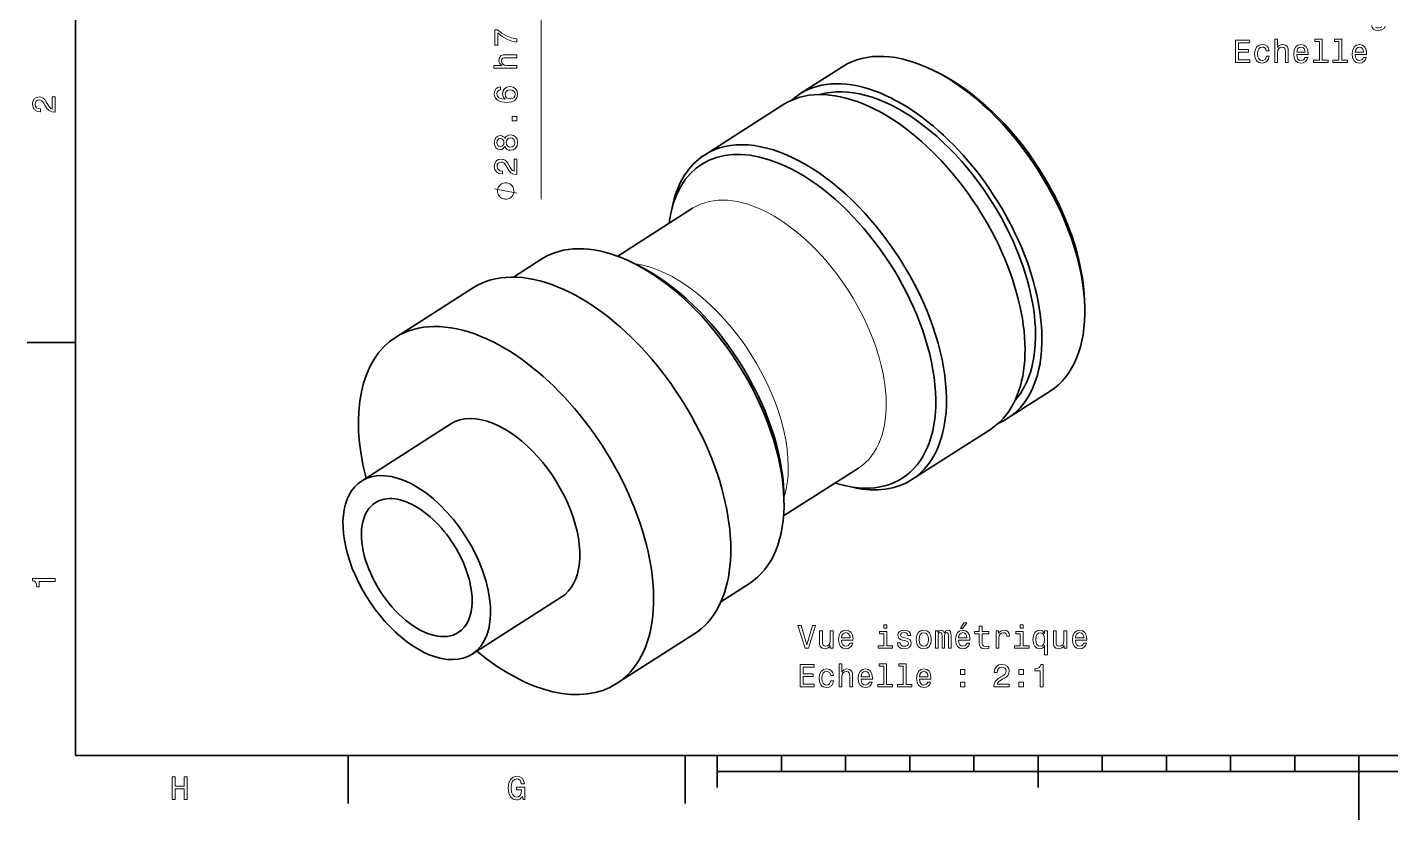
# Model space of a CAD drawing. Extents: x 0 to 420, y 0 to 297.
# Drawn here: x 2.5 to 214.9, y 0 to 123.4 of the extents above; entities that cross this region are included whole.
import ezdxf

# ---------------------------------------------------------------- set-up
doc = ezdxf.new("R2010")
doc.units = 0

msp = doc.modelspace()

# ---------------------------------------------------------------- linework, layer by layer
at = {"color": 7, "lineweight": 35}
for p, q in [((10, 287), (10, 10)), ((10, 10), (410, 10)), ((110, 7.5), (310, 7.5))]:
    msp.add_line(p, q, dxfattribs=at)
at = {"color": 7, "lineweight": 13}
msp.add_line((82.547508, 96.637154), (82.547508, 244.55806), dxfattribs=at)
at = {"color": 7, "lineweight": 35, "ltscale": 0.19805}
msp.add_line((122.887634, 113.029617), (129.5625, 117.29628), dxfattribs=at)
at = {"color": 7, "lineweight": 35, "ltscale": 0.021267}
msp.add_line((144.477798, 116.314102), (143.715698, 116.692093), dxfattribs=at)
at = {"color": 7, "lineweight": 35, "ltscale": 0.363107}
msp.add_line((108.007767, 103.518188), (120.245499, 111.340729), dxfattribs=at)
at = {"color": 7, "lineweight": 35, "ltscale": 0.03054}
msp.add_line((102.822617, 94.636383), (103.089844, 95.828415), dxfattribs=at)
at = {"color": 7, "lineweight": 35, "ltscale": 0.346195}
msp.add_line((94.496231, 87.760376), (106.164009, 95.218582), dxfattribs=at)
at = {"color": 7, "lineweight": 35, "ltscale": 0.13157}
msp.add_line((78.264275, 84.505737), (82.698547, 87.340187), dxfattribs=at)
at = {"color": 7, "lineweight": 35, "ltscale": 0.027203}
msp.add_line((97.826538, 86.252502), (96.851738, 86.735992), dxfattribs=at)
at = {"color": 7, "lineweight": 35, "ltscale": 0.356903}
for p, q in [((59.85936, 75.114738), (71.888031, 82.803635)), ((94.328163, 21.189775), (106.356834, 28.87867))]:
    msp.add_line(p, q, dxfattribs=at)
at = {"color": 7, "lineweight": 35, "ltscale": 0.021268}
msp.add_line((167.248413, 80.690033), (167.2715, 79.839607), dxfattribs=at)
at = {"color": 7, "lineweight": 35, "ltscale": 0.1875}
for p, q in [((10, 74.300003), (2.5, 74.300003)), ((52.5, 10), (52.5, 2.5)), ((105, 10), (105, 2.5))]:
    msp.add_line(p, q, dxfattribs=at)
at = {"color": 7, "lineweight": 35, "ltscale": 0.198051}
msp.add_line((155.202133, 62.474964), (161.877014, 66.741631), dxfattribs=at)
at = {"color": 7, "lineweight": 35, "ltscale": 0.412605}
for p, q in [((54.570587, 52.744602), (68.476563, 61.633499)), ((71.804985, 25.78212), (85.71096, 34.671017))]:
    msp.add_line(p, q, dxfattribs=at)
at = {"color": 7, "lineweight": 35, "ltscale": 0.363106}
msp.add_line((140.322266, 52.963539), (152.559998, 60.786072), dxfattribs=at)
at = {"color": 7, "lineweight": 35, "ltscale": 0.346183}
msp.add_line((120.348251, 47.316921), (132.01561, 54.77486), dxfattribs=at)
at = {"color": 7, "lineweight": 35, "ltscale": 0.030541}
msp.add_line((130.085556, 51.986774), (131.279663, 51.728821), dxfattribs=at)
at = {"color": 7, "lineweight": 35, "ltscale": 0.027204}
msp.add_line((120.378006, 50.971279), (120.407547, 49.883503), dxfattribs=at)
at = {"color": 7, "lineweight": 35, "ltscale": 0.131605}
msp.add_line((110.577591, 33.950321), (115.013046, 36.78553), dxfattribs=at)
at = {"color": 7, "lineweight": 35, "ltscale": 0.125}
for p, q in [((110, 10), (110, 5)), ((160, 10), (160, 5))]:
    msp.add_line(p, q, dxfattribs=at)
at = {"color": 7, "lineweight": 35, "ltscale": 0.0625}
for p, q in [((120, 10), (120, 7.5)), ((130, 10), (130, 7.5)), ((140, 10), (140, 7.5)), ((150, 10), (150, 7.5)), ((170, 10), (170, 7.5)), ((180, 10), (180, 7.5)), ((190, 10), (190, 7.5)), ((200, 10), (200, 7.5))]:
    msp.add_line(p, q, dxfattribs=at)
at = {"color": 7, "lineweight": 35, "ltscale": 0.25}
msp.add_line((210, 10), (210, 0), dxfattribs=at)
at = {"color": 7, "lineweight": 13}
for points in [[(211.99614, 123.706779), (212.061707, 123.38401), (212.263428, 123.141937), (212.586197, 122.985596), (213.024963, 122.930122), (213.549454, 123.005768), (213.89743, 123.217583), (214.094116, 123.585739)], [(213.579712, 123.484871), (213.367889, 123.358795), (213.050171, 123.313408), (212.772797, 123.343666), (212.576111, 123.419312)], [(78.797501, 97.570503), (75.297493, 98.270493)]]:
    msp.add_lwpolyline(points, dxfattribs=at)
for points in [[(78.797501, 121.100945), (78.797501, 121.610313), (77.965363, 121.776741), (77.188713, 122.069244), (76.467529, 122.482788), (75.791733, 123.022415), (75.373154, 123.022415), (75.373154, 120.621841), (75.832085, 120.621841), (75.832085, 122.538261), (76.512917, 121.983513), (77.224014, 121.564919), (77.980492, 121.272415)], [(190.779282, 117.927238), (192.998291, 117.927238), (192.998291, 118.350868), (191.243256, 118.350868), (191.243256, 119.536026), (192.806656, 119.536026), (192.806656, 119.954613), (191.243256, 119.954613), (191.243256, 121.003609), (192.957947, 121.003609), (192.957947, 121.427238), (190.779282, 121.427238)], [(196.866455, 117.927238), (197.310257, 117.927238), (197.310257, 119.490639), (197.355652, 119.848709), (197.501892, 120.110954), (197.728851, 120.272339), (198.031433, 120.332855), (198.273514, 120.282425), (198.424805, 120.146255), (198.500458, 119.919312), (198.525681, 119.616722), (198.525681, 117.927238), (198.969482, 117.927238), (198.969482, 119.707497), (198.94931, 120.065567), (198.858521, 120.363121), (198.560974, 120.635452), (198.097, 120.73127), (197.844833, 120.695969), (197.627975, 120.600151), (197.446426, 120.448853), (197.310257, 120.242081), (197.310257, 121.548279), (196.866455, 121.548279)], [(203.82106, 121.175079), (203.82106, 118.300438), (202.908234, 118.300438), (202.908234, 117.927238), (205.172653, 117.927238), (205.172653, 118.300438), (204.264862, 118.300438), (204.264862, 121.548279), (203.125092, 121.548279), (203.125092, 121.175079)], [(206.857086, 121.175079), (206.857086, 118.300438), (205.94426, 118.300438), (205.94426, 117.927238), (208.208679, 117.927238), (208.208679, 118.300438), (207.300888, 118.300438), (207.300888, 121.548279), (206.161118, 121.548279), (206.161118, 121.175079)], [(78.797501, 117.021988), (78.797501, 117.46579), (77.2341, 117.46579), (76.876022, 117.511177), (76.613785, 117.657433), (76.4524, 117.884377), (76.391884, 118.186974), (76.442314, 118.429047), (76.578476, 118.580338), (76.805428, 118.655991), (77.108017, 118.681206), (78.797501, 118.681206), (78.797501, 119.125008), (77.017242, 119.125008), (76.659172, 119.104843), (76.361626, 119.014061), (76.089287, 118.716507), (75.993469, 118.252533), (76.028763, 118.000374), (76.12458, 117.783508), (76.275887, 117.601959), (76.482658, 117.46579), (75.17646, 117.46579), (75.17646, 117.021988)], [(195.555206, 119.737755), (195.993973, 119.737755), (195.903198, 120.141212), (195.68634, 120.458939), (195.348434, 120.655624), (194.909683, 120.73127), (194.425537, 120.630409), (194.057373, 120.347984), (193.825394, 119.889053), (193.74469, 119.273781), (193.820343, 118.663551), (194.047287, 118.209656), (194.405365, 117.927238), (194.894547, 117.831421), (195.328262, 117.907066), (195.666168, 118.118881), (195.898148, 118.451736), (195.999023, 118.895538), (195.575394, 118.895538), (195.499741, 118.613121), (195.358521, 118.401299), (195.156799, 118.27018), (194.909683, 118.229836), (194.602051, 118.295395), (194.380142, 118.497124), (194.243973, 118.824936), (194.198578, 119.28891), (194.243973, 119.742798), (194.385178, 120.07061), (194.612137, 120.272339), (194.909683, 120.342941), (195.171921, 120.297554), (195.368622, 120.181564), (195.499741, 119.989922)], [(200.290802, 119.15274), (202.066025, 119.15274), (202.07106, 119.359512), (201.990372, 119.939484), (201.768463, 120.373207), (201.415451, 120.635452), (200.946426, 120.73127), (200.487488, 120.630409), (200.13446, 120.347984), (199.907516, 119.889053), (199.826828, 119.283867), (199.902481, 118.663551), (200.129425, 118.209656), (200.477402, 117.927238), (200.93129, 117.831421), (201.324661, 117.89698), (201.64743, 118.068451), (201.88446, 118.340782), (202.02063, 118.703896), (201.581879, 118.703896), (201.491089, 118.502167), (201.35997, 118.350868), (200.986771, 118.229836), (200.69931, 118.285309), (200.482452, 118.461823), (200.341232, 118.749283), (200.290802, 119.137611)], [(200.290802, 119.52594), (200.346283, 119.873924), (200.482452, 120.131126), (200.689224, 120.287468), (200.961548, 120.342941), (201.228851, 120.287468), (201.435623, 120.131126), (201.561691, 119.873924), (201.607086, 119.52594)], [(209.39888, 119.15274), (211.174088, 119.15274), (211.179138, 119.359512), (211.09845, 119.939484), (210.876541, 120.373207), (210.523514, 120.635452), (210.054489, 120.73127), (209.595566, 120.630409), (209.242538, 120.347984), (209.015594, 119.889053), (208.934891, 119.283867), (209.010544, 118.663551), (209.237488, 118.209656), (209.58548, 117.927238), (210.039368, 117.831421), (210.432739, 117.89698), (210.755508, 118.068451), (210.992538, 118.340782), (211.128693, 118.703896), (210.689941, 118.703896), (210.599167, 118.502167), (210.468033, 118.350868), (210.094833, 118.229836), (209.807373, 118.285309), (209.590515, 118.461823), (209.44931, 118.749283), (209.39888, 119.137611)], [(209.39888, 119.52594), (209.454346, 119.873924), (209.590515, 120.131126), (209.797287, 120.287468), (210.069626, 120.342941), (210.336914, 120.287468), (210.543686, 120.131126), (210.669769, 119.873924), (210.715149, 119.52594)], [(76.240578, 114.140282), (75.832085, 114.044464), (75.529488, 113.822563), (75.337845, 113.479622), (75.272285, 113.035812), (75.307587, 112.738266), (75.403412, 112.481064), (75.559746, 112.254112), (75.781647, 112.062469), (76.059029, 111.911179), (76.396919, 111.800224), (76.795334, 111.729622), (77.244179, 111.70945), (77.96032, 111.790146), (78.479774, 112.037262), (78.79245, 112.435677), (78.898369, 112.980339), (78.807579, 113.469536), (78.570549, 113.842735), (78.197357, 114.084808), (77.723289, 114.17054), (77.244179, 114.084808), (76.876022, 113.852821), (76.644043, 113.494751), (76.563347, 113.050949), (76.664215, 112.571846), (76.951683, 112.213776), (76.396919, 112.289421), (75.998505, 112.450806), (75.761475, 112.697922), (75.680779, 113.040863), (75.72113, 113.293022), (75.827034, 113.484665), (76.003548, 113.610741), (76.240578, 113.676308)], [(77.728333, 113.681351), (78.046059, 113.625877), (78.288132, 113.484665), (78.449516, 113.257721), (78.499954, 112.975296), (78.449516, 112.67775), (78.293182, 112.450806), (78.051102, 112.30455), (77.733383, 112.259163), (77.420692, 112.309593), (77.183662, 112.450806), (77.032372, 112.682793), (76.976891, 112.995476), (77.032372, 113.267807), (77.178619, 113.484665), (77.415657, 113.625877)], [(6.833213, 110.169449), (6.833213, 112.575073), (6.399496, 112.575073), (6.399496, 110.673775), (6.162464, 110.779686), (5.965778, 110.961243), (5.607709, 111.521034), (5.456412, 111.818588), (5.239553, 112.151443), (4.987392, 112.388474), (4.689842, 112.524643), (4.351945, 112.575073), (3.928314, 112.489334), (3.595461, 112.252304), (3.383646, 111.889191), (3.307997, 111.420174), (3.393732, 110.93602), (3.630764, 110.567871), (4.009006, 110.330833), (4.508286, 110.250145), (4.578891, 110.250145), (4.578891, 110.709076), (4.538545, 110.709076), (4.195605, 110.754463), (3.943444, 110.890633), (3.782061, 111.107491), (3.726585, 111.394958), (3.777017, 111.687462), (3.903098, 111.90432), (4.099784, 112.045532), (4.346902, 112.095963), (4.578891, 112.060661), (4.775577, 111.964844), (4.947046, 111.803459), (5.098343, 111.581558), (5.259727, 111.284004), (5.572406, 110.789772), (5.90526, 110.441788), (6.308718, 110.235016), (6.818084, 110.169449)], [(78.797501, 108.845901), (78.797501, 109.54187), (78.046059, 109.54187), (78.046059, 108.845901)], [(76.911331, 104.832512), (77.052536, 104.575302), (77.249229, 104.398788), (77.496353, 104.287842), (77.7939, 104.252533), (78.242744, 104.333229), (78.590729, 104.565224), (78.81263, 104.943459), (78.898369, 105.45787), (78.81263, 105.967232), (78.590729, 106.345482), (78.242744, 106.577461), (77.7939, 106.6632), (77.496353, 106.622856), (77.249229, 106.516945), (77.052536, 106.335388), (76.911331, 106.083229), (76.790298, 106.284958), (76.623863, 106.426163), (76.422142, 106.511902), (76.175018, 106.54216), (75.816956, 106.461472), (75.529488, 106.249657), (75.34288, 105.906715), (75.272285, 105.45787), (75.34288, 105.003975), (75.529488, 104.661041), (75.816956, 104.444176), (76.175018, 104.36853), (76.422142, 104.393753), (76.623863, 104.479485)], [(76.21537, 104.847641), (75.993469, 104.887993), (75.821991, 105.009026), (75.716087, 105.200668), (75.675743, 105.45787), (75.716087, 105.71003), (75.821991, 105.901672), (75.993469, 106.022713), (76.21537, 106.0681), (76.442314, 106.022713), (76.618828, 105.901672), (76.734818, 105.71003), (76.770119, 105.45787), (76.729782, 105.200668), (76.618828, 105.009026), (76.442314, 104.887993)], [(77.783813, 104.736687), (77.516518, 104.782074), (77.314789, 104.928329), (77.183662, 105.155281), (77.138275, 105.45787), (77.183662, 105.755417), (77.314789, 105.982361), (77.516518, 106.128616), (77.783813, 106.179047), (78.071281, 106.128616), (78.288132, 105.982361), (78.429344, 105.755417), (78.474731, 105.45787), (78.429344, 105.155281), (78.288132, 104.928329), (78.071281, 104.782074)], [(78.797501, 100.491295), (78.797501, 102.896912), (78.363777, 102.896912), (78.363777, 100.995613), (78.126747, 101.101532), (77.930061, 101.283081), (77.571999, 101.84288), (77.420692, 102.140434), (77.203842, 102.473289), (76.951683, 102.71032), (76.654121, 102.846481), (76.316223, 102.896912), (75.892601, 102.811188), (75.559746, 102.574142), (75.347931, 102.211037), (75.272285, 101.74202), (75.358025, 101.257866), (75.595055, 100.889709), (75.973289, 100.652679), (76.472572, 100.571991), (76.543175, 100.571991), (76.543175, 101.030922), (76.502831, 101.030922), (76.159889, 101.076309), (75.90773, 101.212479), (75.746346, 101.429337), (75.690872, 101.716797), (75.74131, 102.009308), (75.867386, 102.226166), (76.064064, 102.367371), (76.311188, 102.417809), (76.543175, 102.3825), (76.739861, 102.286682), (76.911331, 102.125305), (77.06263, 101.903404), (77.224014, 101.60585), (77.53669, 101.11161), (77.869545, 100.763634), (78.273003, 100.556862), (78.782372, 100.491295)], [(77.047501, 99.203827), (76.930832, 99.203827), (76.697495, 99.145493), (76.522491, 99.087166), (76.40583, 99.028831), (76.230827, 98.912163), (76.05584, 98.73716), (75.939163, 98.562164), (75.880836, 98.445496), (75.822502, 98.270493), (75.76416, 98.03717), (75.76416, 97.920494), (75.76416, 97.803833), (75.822502, 97.570503), (75.880836, 97.3955), (75.939163, 97.278824), (76.05584, 97.103836), (76.230827, 96.928833), (76.40583, 96.812157), (76.522491, 96.75383), (76.697495, 96.695496), (76.930832, 96.637169), (77.047501, 96.637169), (77.164162, 96.637169), (77.397499, 96.695496), (77.572502, 96.75383), (77.689163, 96.812157), (77.864166, 96.928833), (78.039169, 97.103836), (78.15583, 97.278824), (78.214172, 97.3955), (78.272499, 97.570503), (78.330833, 97.803833), (78.330833, 97.920494), (78.330833, 98.037155), (78.272499, 98.270493), (78.214172, 98.445496), (78.15583, 98.562164), (78.039169, 98.73716), (77.864166, 98.912163), (77.689163, 99.028831), (77.572502, 99.087166), (77.397499, 99.145493), (77.164162, 99.203827)], [(6.833213, 37.109222), (6.833213, 37.568153), (3.307997, 37.568153), (3.307997, 37.225216), (3.615634, 37.134438), (3.822406, 36.952881), (3.943444, 36.675503), (3.98379, 36.292217), (4.341859, 36.292217), (4.341859, 37.109222)], [(124.843094, 30.222897), (123.965576, 27.24235), (123.062836, 30.222897), (122.583733, 30.222897), (123.713417, 26.717854), (124.217735, 26.717854), (125.322205, 30.222897)], [(136.437469, 30.33889), (135.96846, 30.33889), (135.96846, 29.834568), (136.437469, 29.834568)], [(147.905777, 29.794222), (148.203323, 29.794222), (148.904343, 30.651571), (148.410095, 30.651571)], [(150.840942, 28.957047), (150.840942, 27.600418), (150.871201, 27.161657), (151.012405, 26.859064), (151.29483, 26.68255), (151.773926, 26.622032), (152.298431, 26.647249), (152.298431, 27.030533), (151.915146, 27.000275), (151.567154, 27.040621), (151.380554, 27.1667), (151.299866, 27.378517), (151.284744, 27.676067), (151.284744, 28.957047), (152.298431, 28.957047), (152.298431, 29.335289), (151.284744, 29.335289), (151.284744, 30.127075), (150.840942, 30.127075), (150.840942, 29.335289), (150.074371, 29.335289), (150.074371, 28.957047)], [(157.689636, 30.33889), (157.220612, 30.33889), (157.220612, 29.834568), (157.689636, 29.834568)], [(128.045547, 29.426067), (127.601746, 29.426067), (127.601746, 27.862667), (127.551308, 27.499554), (127.40506, 27.237307), (127.178108, 27.075922), (126.880562, 27.02549), (126.643532, 27.065836), (126.492233, 27.186874), (126.406494, 27.393646), (126.386322, 27.686153), (126.386322, 29.426067), (125.94252, 29.426067), (125.94252, 27.645807), (125.957649, 27.287739), (126.053474, 26.990189), (126.345978, 26.717854), (126.815002, 26.622032), (127.067162, 26.657335), (127.284019, 26.748114), (127.470619, 26.904453), (127.621918, 27.131399), (127.621918, 26.717854), (128.045547, 26.717854)], [(129.382004, 27.943357), (131.157211, 27.943357), (131.162262, 28.150129), (131.081573, 28.730101), (130.859665, 29.163818), (130.506638, 29.426067), (130.037628, 29.521889), (129.57869, 29.421024), (129.225662, 29.138603), (128.998718, 28.679668), (128.91803, 28.074482), (128.993668, 27.454165), (129.220612, 27.000275), (129.568604, 26.717854), (130.022491, 26.622032), (130.415863, 26.687593), (130.738632, 26.859064), (130.975662, 27.131399), (131.111832, 27.494511), (130.673065, 27.494511), (130.582291, 27.292782), (130.451172, 27.141485), (130.077972, 27.020447), (129.790497, 27.075922), (129.573639, 27.252436), (129.432434, 27.5399), (129.382004, 27.928228)], [(129.382004, 28.316557), (129.437469, 28.664539), (129.573639, 28.921743), (129.780411, 29.078083), (130.05275, 29.13356), (130.320038, 29.078083), (130.52681, 28.921743), (130.652893, 28.664539), (130.698288, 28.316557)], [(136.422348, 27.091053), (136.422348, 29.335289), (135.282578, 29.335289), (135.282578, 28.957047), (135.978546, 28.957047), (135.978546, 27.091053), (135.07077, 27.091053), (135.07077, 26.717854), (137.34021, 26.717854), (137.34021, 27.091053)], [(139.428116, 28.296383), (138.999435, 28.397249), (138.681717, 28.513243), (138.575806, 28.750275), (138.606064, 28.9167), (138.711975, 29.037739), (138.883438, 29.113386), (139.130554, 29.143646), (139.367584, 29.113386), (139.554199, 29.022608), (139.675232, 28.886442), (139.725662, 28.704885), (140.159378, 28.704885), (140.159378, 28.714972), (140.083725, 29.042782), (139.876953, 29.299986), (139.554199, 29.461369), (139.130554, 29.521889), (138.701889, 29.461369), (138.389206, 29.294943), (138.19252, 29.047825), (138.132004, 28.735146), (138.177399, 28.43255), (138.318604, 28.220736), (138.550583, 28.069439), (138.888489, 27.963531), (139.382721, 27.842493), (139.685318, 27.716413), (139.766006, 27.615547), (139.796265, 27.464251), (139.750885, 27.277653), (139.629837, 27.136442), (139.433151, 27.045664), (139.170898, 27.015404), (138.893524, 27.045664), (138.691803, 27.151571), (138.555634, 27.32304), (138.500153, 27.560072), (138.071487, 27.560072), (138.14209, 27.156614), (138.348862, 26.864107), (138.676666, 26.687593), (139.130554, 26.622032), (139.60463, 26.687593), (139.952606, 26.864107), (140.164429, 27.146528), (140.240067, 27.514683), (140.184601, 27.832407), (140.028259, 28.049265), (139.771057, 28.190475)], [(141.006638, 28.069439), (141.087341, 27.454165), (141.319321, 27.000275), (141.687469, 26.717854), (142.181717, 26.622032), (142.670898, 26.717854), (143.039063, 26.995232), (143.271057, 27.449121), (143.356781, 28.069439), (143.271057, 28.684711), (143.039063, 29.143646), (142.670898, 29.421024), (142.181717, 29.521889), (141.687469, 29.421024), (141.319321, 29.138603), (141.087341, 28.684711)], [(141.460526, 28.074482), (141.50592, 28.528372), (141.647125, 28.856182), (141.874084, 29.057911), (142.181717, 29.128517), (142.484314, 29.057911), (142.711258, 28.861225), (142.852463, 28.528372), (142.902893, 28.074482), (142.852463, 27.615547), (142.711258, 27.282696), (142.484314, 27.080965), (142.181717, 27.015404), (141.874084, 27.080965), (141.647125, 27.282696), (141.50592, 27.615547)], [(143.997284, 26.717854), (144.405777, 26.717854), (144.405777, 28.528372), (144.431, 28.800707), (144.506638, 28.997393), (144.622635, 29.113386), (144.773926, 29.158775), (144.894974, 29.118429), (144.975662, 29.017565), (145.016006, 28.846096), (145.031143, 28.61915), (145.031143, 26.717854), (145.414429, 26.717854), (145.414429, 28.528372), (145.439636, 28.795664), (145.515289, 28.99235), (145.636322, 29.113386), (145.787628, 29.158775), (145.908661, 29.118429), (145.989349, 29.017565), (146.03978, 28.61915), (146.03978, 26.717854), (146.448288, 26.717854), (146.448288, 28.58889), (146.423065, 28.977219), (146.342377, 29.274771), (146.181, 29.456326), (145.918747, 29.521889), (145.611115, 29.421024), (145.374084, 29.128517), (145.187485, 29.415981), (144.874802, 29.521889), (144.587341, 29.421024), (144.390656, 29.138603), (144.390656, 29.426067), (143.997284, 29.426067)], [(147.598145, 27.943357), (149.373352, 27.943357), (149.378403, 28.150129), (149.297714, 28.730101), (149.075806, 29.163818), (148.722778, 29.426067), (148.253754, 29.521889), (147.79483, 29.421024), (147.441803, 29.138603), (147.214859, 28.679668), (147.134155, 28.074482), (147.209808, 27.454165), (147.436752, 27.000275), (147.784744, 26.717854), (148.238632, 26.622032), (148.632004, 26.687593), (148.954773, 26.859064), (149.191803, 27.131399), (149.327972, 27.494511), (148.889206, 27.494511), (148.798431, 27.292782), (148.667297, 27.141485), (148.294098, 27.020447), (148.006638, 27.075922), (147.78978, 27.252436), (147.648575, 27.5399), (147.598145, 27.928228)], [(147.598145, 28.316557), (147.65361, 28.664539), (147.78978, 28.921743), (147.996552, 29.078083), (148.26889, 29.13356), (148.536179, 29.078083), (148.74295, 28.921743), (148.869034, 28.664539), (148.914429, 28.316557)], [(153.448288, 26.717854), (153.89209, 26.717854), (153.89209, 28.266125), (153.937469, 28.639324), (154.073639, 28.906614), (154.295547, 29.067997), (154.593094, 29.123474), (154.815002, 29.088171), (154.981415, 28.987307), (155.082291, 28.815836), (155.117584, 28.583847), (155.566437, 28.583847), (155.50592, 28.99235), (155.339493, 29.284857), (155.062119, 29.461369), (154.683868, 29.521889), (154.426666, 29.481543), (154.204773, 29.380678), (154.008087, 29.209208), (153.851746, 28.977219), (153.851746, 29.426067), (153.448288, 29.426067)], [(157.6745, 27.091053), (157.6745, 29.335289), (156.534729, 29.335289), (156.534729, 28.957047), (157.230698, 28.957047), (157.230698, 27.091053), (156.322922, 27.091053), (156.322922, 26.717854), (158.592377, 26.717854), (158.592377, 27.091053)], [(161.018158, 29.007479), (160.861816, 29.234425), (160.685318, 29.395807), (160.478546, 29.486586), (160.241516, 29.521889), (159.812836, 29.421024), (159.47998, 29.138603), (159.263123, 28.684711), (159.187469, 28.074482), (159.263123, 27.459208), (159.47998, 27.005318), (159.812836, 26.717854), (160.241516, 26.622032), (160.478546, 26.652292), (160.680267, 26.738026), (160.856781, 26.894367), (161.018158, 27.131399), (161.018158, 25.668861), (161.461975, 25.668861), (161.461975, 29.426067), (161.018158, 29.426067)], [(159.641357, 28.074482), (159.686752, 28.523329), (159.827972, 28.851139), (160.03978, 29.052868), (160.317154, 29.123474), (160.609665, 29.052868), (160.831573, 28.856182), (160.962692, 28.528372), (161.013123, 28.074482), (160.962692, 27.615547), (160.831573, 27.287739), (160.609665, 27.08601), (160.317154, 27.020447), (160.03978, 27.08601), (159.827972, 27.287739), (159.686752, 27.620592)], [(164.477814, 29.426067), (164.034012, 29.426067), (164.034012, 27.862667), (163.983582, 27.499554), (163.837326, 27.237307), (163.610382, 27.075922), (163.312836, 27.02549), (163.075806, 27.065836), (162.9245, 27.186874), (162.838776, 27.393646), (162.818604, 27.686153), (162.818604, 29.426067), (162.374786, 29.426067), (162.374786, 27.645807), (162.389923, 27.287739), (162.485748, 26.990189), (162.778259, 26.717854), (163.247269, 26.622032), (163.499435, 26.657335), (163.716293, 26.748114), (163.902893, 26.904453), (164.054184, 27.131399), (164.054184, 26.717854), (164.477814, 26.717854)], [(165.81427, 27.943357), (167.589493, 27.943357), (167.594528, 28.150129), (167.51384, 28.730101), (167.291931, 29.163818), (166.938904, 29.426067), (166.469894, 29.521889), (166.010956, 29.421024), (165.657928, 29.138603), (165.430984, 28.679668), (165.350296, 28.074482), (165.425949, 27.454165), (165.652893, 27.000275), (166.00087, 26.717854), (166.454758, 26.622032), (166.848145, 26.687593), (167.170898, 26.859064), (167.407928, 27.131399), (167.544098, 27.494511), (167.105347, 27.494511), (167.014557, 27.292782), (166.883438, 27.141485), (166.510239, 27.020447), (166.222778, 27.075922), (166.00592, 27.252436), (165.8647, 27.5399), (165.81427, 27.928228)], [(165.81427, 28.316557), (165.869751, 28.664539), (166.00592, 28.921743), (166.212692, 29.078083), (166.485016, 29.13356), (166.752319, 29.078083), (166.959091, 28.921743), (167.085175, 28.664539), (167.130554, 28.316557)], [(122.906494, 20.671024), (125.125519, 20.671024), (125.125519, 21.094656), (123.370476, 21.094656), (123.370476, 22.279814), (124.933876, 22.279814), (124.933876, 22.698402), (123.370476, 22.698402), (123.370476, 23.747393), (125.085175, 23.747393), (125.085175, 24.171024), (122.906494, 24.171024)], [(127.682434, 22.481543), (128.121201, 22.481543), (128.030411, 22.885002), (127.81356, 23.202724), (127.475662, 23.39941), (127.036903, 23.47506), (126.55275, 23.374195), (126.184593, 23.091774), (125.952606, 22.632839), (125.871918, 22.017567), (125.947563, 21.407335), (126.174507, 20.953445), (126.532578, 20.671024), (127.021774, 20.575203), (127.45549, 20.650852), (127.793381, 20.862667), (128.025375, 21.19552), (128.126236, 21.639324), (127.702606, 21.639324), (127.626961, 21.356903), (127.485748, 21.145088), (127.284019, 21.013964), (127.036903, 20.973618), (126.729263, 21.039181), (126.507362, 21.24091), (126.371193, 21.568718), (126.325806, 22.032696), (126.371193, 22.486586), (126.512405, 22.814396), (126.739349, 23.016125), (127.036903, 23.086731), (127.299149, 23.041342), (127.495834, 22.925346), (127.626961, 22.733704)], [(128.993668, 20.671024), (129.437469, 20.671024), (129.437469, 22.234425), (129.482864, 22.592495), (129.62912, 22.854742), (129.856064, 23.016125), (130.158661, 23.076645), (130.400726, 23.026211), (130.552032, 22.890045), (130.627686, 22.663099), (130.652893, 22.360506), (130.652893, 20.671024), (131.096695, 20.671024), (131.096695, 22.451284), (131.076523, 22.809353), (130.985748, 23.106903), (130.688202, 23.379238), (130.224213, 23.47506), (129.972061, 23.439756), (129.755203, 23.343935), (129.573639, 23.192638), (129.437469, 22.985867), (129.437469, 24.292061), (128.993668, 24.292061)], [(132.41803, 21.896528), (134.193237, 21.896528), (134.198288, 22.1033), (134.117584, 22.683271), (133.895691, 23.116989), (133.542664, 23.379238), (133.073639, 23.47506), (132.614716, 23.374195), (132.261688, 23.091774), (132.034744, 22.632839), (131.954041, 22.027653), (132.029694, 21.407335), (132.256638, 20.953445), (132.60463, 20.671024), (133.058517, 20.575203), (133.451889, 20.640764), (133.774658, 20.812235), (134.011688, 21.08457), (134.147858, 21.447681), (133.709091, 21.447681), (133.618317, 21.245953), (133.487183, 21.094656), (133.113983, 20.973618), (132.826523, 21.029093), (132.609665, 21.205606), (132.46846, 21.493071), (132.41803, 21.881399)], [(135.948288, 23.918863), (135.948288, 21.044224), (135.035461, 21.044224), (135.035461, 20.671024), (137.299866, 20.671024), (137.299866, 21.044224), (136.39209, 21.044224), (136.39209, 24.292061), (135.252319, 24.292061), (135.252319, 23.918863)], [(138.984314, 23.918863), (138.984314, 21.044224), (138.071487, 21.044224), (138.071487, 20.671024), (140.335892, 20.671024), (140.335892, 21.044224), (139.428116, 21.044224), (139.428116, 24.292061), (138.288345, 24.292061), (138.288345, 23.918863)], [(141.526093, 21.896528), (143.301315, 21.896528), (143.306351, 22.1033), (143.225662, 22.683271), (143.003754, 23.116989), (142.650726, 23.379238), (142.181717, 23.47506), (141.722778, 23.374195), (141.369751, 23.091774), (141.142807, 22.632839), (141.062119, 22.027653), (141.137772, 21.407335), (141.364716, 20.953445), (141.712692, 20.671024), (142.16658, 20.575203), (142.559952, 20.640764), (142.882721, 20.812235), (143.119751, 21.08457), (143.25592, 21.447681), (142.817154, 21.447681), (142.726379, 21.245953), (142.595261, 21.094656), (142.222061, 20.973618), (141.934601, 21.029093), (141.717743, 21.205606), (141.576523, 21.493071), (141.526093, 21.881399)], [(147.905777, 22.627796), (148.601746, 22.627796), (148.601746, 23.379238), (147.905777, 23.379238)], [(153.095261, 20.671024), (155.500885, 20.671024), (155.500885, 21.104742), (153.599579, 21.104742), (153.70549, 21.341774), (153.887039, 21.53846), (154.446838, 21.896528), (154.744385, 22.047825), (155.07724, 22.264685), (155.31427, 22.516846), (155.450439, 22.814396), (155.500885, 23.152292), (155.415146, 23.575924), (155.178101, 23.908777), (154.815002, 24.120592), (154.345978, 24.196239), (153.861832, 24.110506), (153.493668, 23.873474), (153.256638, 23.495232), (153.175949, 22.995953), (153.175949, 22.925346), (153.634888, 22.925346), (153.634888, 22.965693), (153.680267, 23.308632), (153.816437, 23.560795), (154.033295, 23.722178), (154.320755, 23.777653), (154.613266, 23.727221), (154.830124, 23.601139), (154.971344, 23.404453), (155.021774, 23.157335), (154.986465, 22.925346), (154.89064, 22.728661), (154.729263, 22.557192), (154.507355, 22.405895), (154.209808, 22.244511), (153.715576, 21.931831), (153.367584, 21.598978), (153.160812, 21.19552), (153.095261, 20.686153)], [(157.01384, 22.627796), (157.709808, 22.627796), (157.709808, 23.379238), (157.01384, 23.379238)], [(160.307068, 20.671024), (160.766006, 20.671024), (160.766006, 24.196239), (160.423065, 24.196239), (160.332291, 23.888603), (160.150726, 23.681831), (159.873352, 23.560795), (159.490067, 23.520449), (159.490067, 23.162378), (160.307068, 23.162378)], [(132.41803, 22.269728), (132.473495, 22.61771), (132.609665, 22.874914), (132.816437, 23.031254), (133.088776, 23.086731), (133.356064, 23.031254), (133.562836, 22.874914), (133.688919, 22.61771), (133.734314, 22.269728)], [(141.526093, 22.269728), (141.581573, 22.61771), (141.717743, 22.874914), (141.924515, 23.031254), (142.196838, 23.086731), (142.464142, 23.031254), (142.670898, 22.874914), (142.796982, 22.61771), (142.842377, 22.269728)], [(147.905777, 20.671024), (148.601746, 20.671024), (148.601746, 21.422464), (147.905777, 21.422464)], [(157.01384, 20.671024), (157.709808, 20.671024), (157.709808, 21.422464), (157.01384, 21.422464)], [(25.079971, 3.166787), (25.548992, 3.166787), (25.548992, 4.810879), (26.95101, 4.810879), (26.95101, 3.166787), (27.414986, 3.166787), (27.414986, 6.666787), (26.95101, 6.666787), (26.95101, 5.239553), (25.548992, 5.239553), (25.548992, 6.666787), (25.079971, 6.666787)], [(79.672913, 3.635807), (79.758644, 3.166787), (80.010803, 3.166787), (80.010803, 5.057997), (78.734871, 5.057997), (78.734871, 4.629323), (79.521614, 4.629323), (79.521614, 4.599063), (79.46109, 4.135087), (79.299713, 3.792147), (79.052589, 3.575288), (78.744957, 3.504683), (78.402016, 3.595461), (78.134727, 3.867795), (77.963257, 4.316643), (77.902733, 4.931916), (77.958214, 5.542147), (78.129684, 5.990994), (78.402016, 6.263329), (78.770172, 6.35915), (79.022331, 6.308718), (79.229103, 6.167507), (79.380402, 5.930475), (79.466141, 5.612752), (79.965416, 5.612752), (79.83429, 6.096902), (79.587173, 6.460014), (79.239189, 6.681916), (78.80043, 6.762608), (78.225502, 6.636527), (77.791786, 6.268372), (77.514404, 5.6884), (77.418587, 4.916787), (77.514404, 4.14013), (77.791786, 3.560158), (78.200287, 3.192003), (78.714699, 3.070965), (79.002159, 3.111311), (79.259361, 3.212176), (79.48127, 3.388689)]]:
    msp.add_lwpolyline(points, close=True, dxfattribs=at)
at = {"color": 7, "lineweight": 35}
for centre, major_axis, start_param, end_param in [((145.719757, 92.018959), (16.157516, -25.277157), 2.3875709196, 3.1415740605), ((139.044891, 87.752289), (-16.157516, 25.277157), 5.607241714, 6.2831667141), ((145.719757, 92.018959), (16.157516, -25.277157), 0.7539654092, 2.3875709196), ((146.415054, 92.463409), (15.618935, -24.434586), 0.7539654227, 2.3875709202), ((136.402756, 86.0634), (-16.157516, 25.277157), 5.607241714, 6.2831667141), ((139.044891, 87.752289), (-16.157516, 25.277157), 6.2831667141, 6.3758457117), ((139.044891, 87.752289), (-15.403496, 24.097561), 4.5364453872, 6.1231734777), ((139.044891, 87.752289), (-16.157516, 25.277157), 3.1415740605, 5.607241714), ((136.402756, 86.0634), (-16.157516, 25.277157), 3.1415740605, 5.607241714), ((124.165016, 78.240868), (16.157516, -25.277157), 6.2831667141, 9.4247593676), ((123.204842, 77.627106), (15.626259, -24.446049), 2.4656490604, 3.6524668391), ((124.165016, 78.240868), (16.157516, -25.277157), 3.1415740605, 3.6524668391), ((123.204842, 77.627106), (15.626259, -24.446049), 5.7723529773, 8.7488343676), ((123.204842, 77.627106), (15.626259, -24.446049), 3.6524668391, 3.7382135851), ((139.044891, 87.752289), (-15.403496, 24.097561), 3.3013609614, 4.5364453872), ((98.855804, 62.062859), (16.157516, -25.277157), 2.4656490604, 3.1415740605), ((98.855804, 62.062859), (16.157516, -25.277157), 2.3875709196, 2.4656490604), ((89.122429, 55.841152), (17.234688, -26.962301), 2.4656490604, 3.1415740605), ((98.855804, 62.062859), (16.157516, -25.277157), 0.7539654092, 2.3875709196), ((99.745155, 62.631348), (15.468613, -24.199425), 0.7539654092, 2.3875709196), ((89.122429, 55.841152), (17.234688, -26.962301), 6.2831667141, 8.7488343676), ((145.719757, 92.018959), (16.157516, -25.277157), 6.2831667141, 7.0371507164), ((77.093765, 48.152256), (17.234688, -26.962301), 2.4656490604, 3.1415740605), ((77.093765, 48.152256), (17.234688, -26.962301), 3.1415740605, 4.1887917534), ((77.093765, 48.152256), (17.234688, -26.962301), 6.2831667141, 8.7488343676), ((77.093765, 48.152256), (8.61734, -13.481152), 2.4656490604, 3.1415740605), ((77.093765, 48.152256), (8.61734, -13.481152), 6.2831667141, 8.7488343676), ((139.044891, 87.752289), (-16.157516, 25.277157), 3.0490413371, 3.1415740605), ((63.187786, 39.263359), (8.61734, -13.481152), 6.2831667141, 9.4247593676), ((63.187786, 39.263359), (8.61734, -13.481152), 3.1415740605, 5.607241714), ((123.204842, 77.627106), (15.626259, -24.446049), 5.6864913478, 5.7723529773), ((124.165016, 78.240868), (16.157516, -25.277157), 5.7723529773, 6.2831667141), ((63.187786, 39.263359), (-6.463005, 10.110863), 6.2831443995, 9.4247370531), ((63.187786, 39.263359), (-6.463005, 10.110863), 4.5364453872, 6.2831443995), ((98.855804, 62.062859), (16.157516, -25.277157), 6.2831667141, 7.0371507164), ((63.187786, 39.263359), (-6.463005, 10.110863), 3.1415517459, 4.5364453872), ((63.187786, 39.263359), (8.61734, -13.481152), 5.607241714, 6.2831667141), ((77.093765, 48.152256), (17.234688, -26.962301), 5.2359865128, 6.2831667141)]:
    msp.add_ellipse(centre, major_axis=major_axis, ratio=0.564826, start_param=start_param, end_param=end_param, dxfattribs=at)
at = {"color": 7, "lineweight": 13}
for centre, start_param, end_param in [((119.089813, 74.996719), 6.2831667141, 9.4247593676), ((103.821045, 65.236717), 0.4426585664, 2.6980268932)]:
    msp.add_ellipse(centre, major_axis=(12.92601, -20.221725), ratio=0.564826, start_param=start_param, end_param=end_param, dxfattribs=at)

doc.saveas('drawing.dxf')
